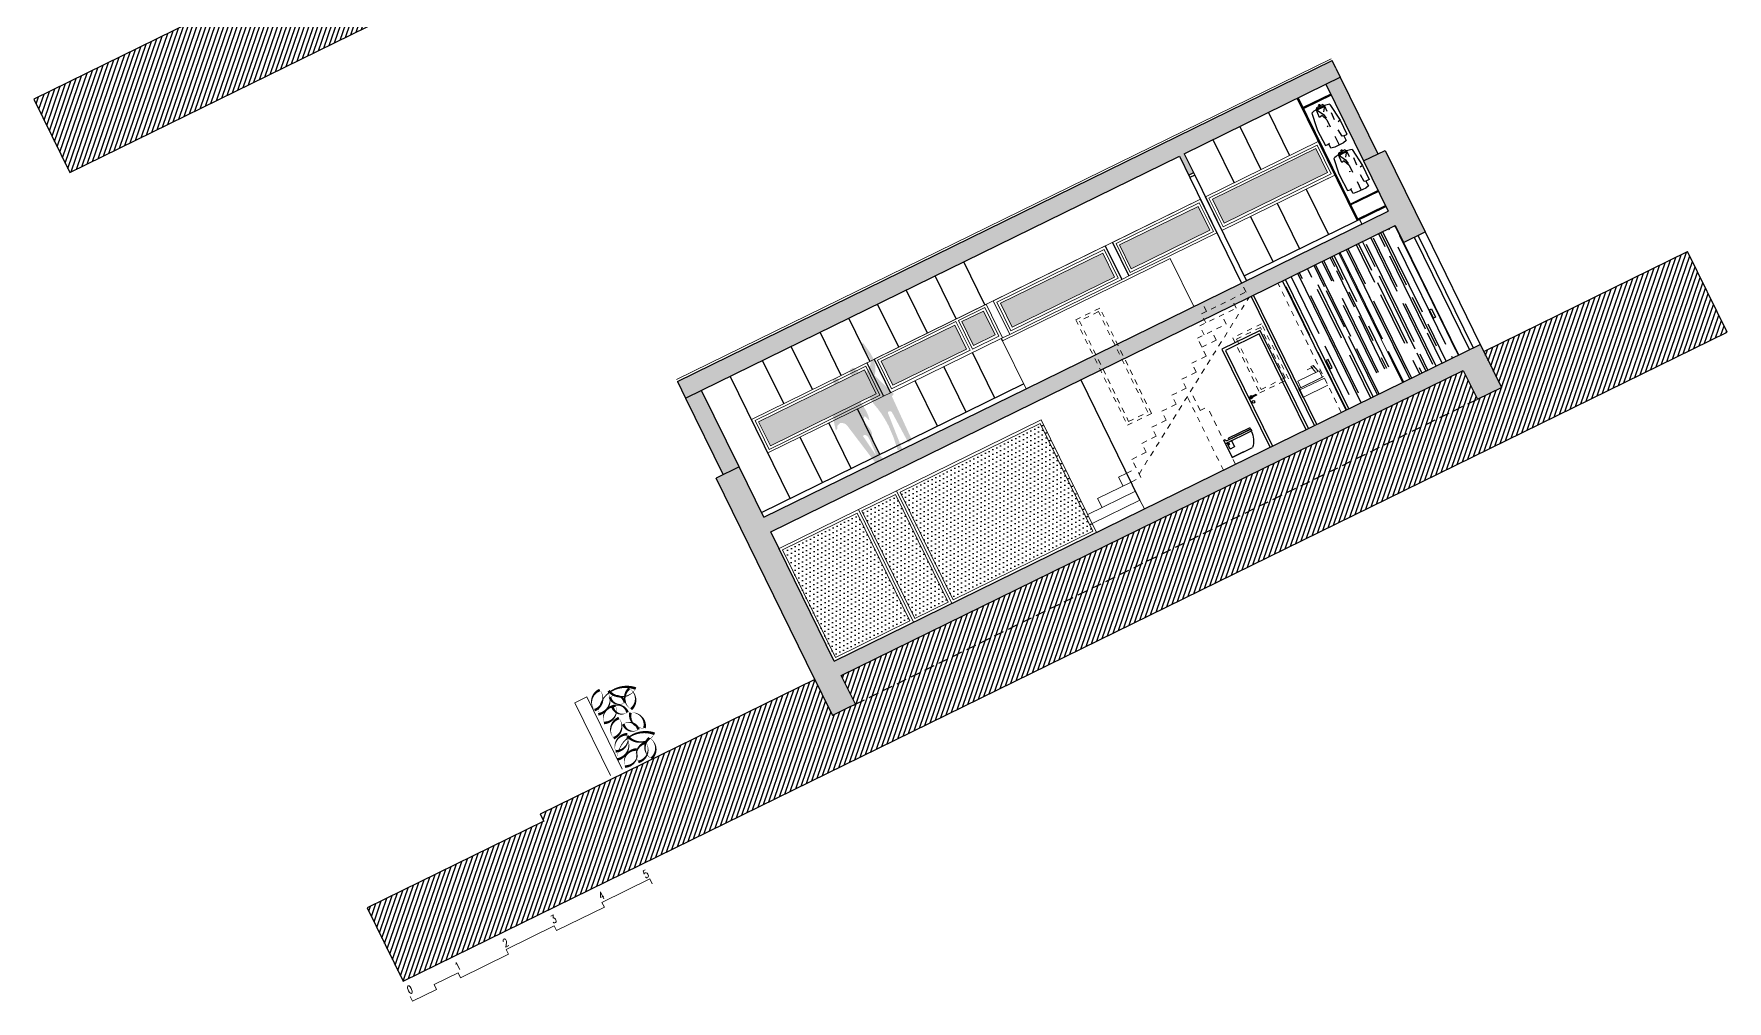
# Model space of a CAD drawing. Header units: millimetres. Extents: x 1754 to 2064, y 960 to 1845.
# Drawn here: x 2001.35 to 2033.08, y 1729.65 to 1747.78 of the extents above; entities that cross this region are included whole.
import ezdxf

# ---------------------------------------------------------------- set-up
doc = ezdxf.new("R2010")
doc.units = ezdxf.units.MM
doc.linetypes.add('DASHED', pattern=[19.05, 12.7, -6.35])
for name, color, linetype in [('dveře', 3, 'Continuous'), ('FIGURE_SAGOME', 252, 'Continuous'), ('koty', 3, 'Continuous'), ('okna', 4, 'Continuous'), ('SRAFA', 251, 'Continuous'), ('SRAFY', 3, 'Continuous'), ('STAFAZ', 252, 'Continuous'), ('zariz.predmety', 203, 'Continuous'), ('ZARIZOVAKY', 251, 'Continuous'), ('ZDIVO', 1, 'Continuous')]:
    doc.layers.add(name, color=color, linetype=linetype)
doc.layers.add('FLOATING-WINDOWS', color=2, linetype='Continuous', plot=False)
doc.styles.add('ROMANS', font='romans.shx', dxfattribs={"width": 0.7})
pattern_1 = [(71.114994, (1938.08568, 1884.87143), (-0.07510225, 0.025691293), [])]

# ---------------------------------------------------------------- blocks, each defined once
blk = doc.blocks.new('WC 540 Starck bok')
at = {"linetype": 'ByBlock'}
for p, q in [((51.087, 46.576), (51.087, 46.559)), ((51.087, 46.546), (51.087, 46.526)), ((51.092, 46.554), (51.527, 46.554)), ((51.092, 46.551), (51.585, 46.551)), ((51.527, 46.586), (51.097, 46.586)), ((51.097, 46.516), (51.635, 46.516)), ((51.502, 46.516), (51.6, 46.516)), ((51.502, 46.402), (51.502, 46.506)), ((51.512, 46.516), (51.59, 46.516)), ((51.59, 46.392), (51.512, 46.392)), ((51.537, 46.576), (51.537, 46.564)), ((51.563, 46.489), (51.594, 46.498)), ((51.563, 46.483), (51.563, 46.489)), ((51.563, 46.483), (51.563, 46.478)), ((51.563, 46.478), (51.594, 46.469)), ((51.594, 46.498), (51.6, 46.498)), ((51.594, 46.498), (51.594, 46.483)), ((51.594, 46.469), (51.594, 46.483)), ((51.594, 46.469), (51.6, 46.469)), ((51.6, 46.566), (51.6, 46.571)), ((51.6, 46.566), (51.6, 46.566)), ((51.6, 46.506), (51.6, 46.402)), ((51.615, 46.586), (51.635, 46.586)), ((51.635, 46.586), (51.615, 46.586)), ((51.635, 46.586), (51.635, 46.231)), ((51.635, 46.231), (51.209, 46.231)), ((51.395, 46.231), (51.635, 46.231))]:
    blk.add_line(p, q, dxfattribs=at)
for centre, radius, start, end in [((51.097, 46.576), 0.01, 90, 180), ((51.092, 46.559), 0.005, 180, 270), ((51.092, 46.546), 0.005, 90, 180), ((51.097, 46.526), 0.01, 180, 234.8913), ((51.085, 46.51), 0.01, 7.5181, 54.8913), ((51.492, 46.51), 0.397, 179.811, 224.6328), ((51.512, 46.506), 0.01, 90, 180), ((51.512, 46.402), 0.01, 180, 270), ((51.527, 46.576), 0.01, 0, 90), ((51.527, 46.564), 0.01, 270, 360), ((51.585, 46.566), 0.015, 270, 0), ((51.59, 46.506), 0.01, 360, 90), ((51.59, 46.402), 0.01, 270, 0), ((51.615, 46.571), 0.015, 90, 180)]:
    blk.add_arc(centre, radius, start, end, dxfattribs=at)

msp = doc.modelspace()

# ---------------------------------------------------------------- hatches: boundary and pattern name
at = {"layer": 'FIGURE_SAGOME', "linetype": 'Continuous'}
h = msp.add_hatch(color=256, dxfattribs=at)
h.paths.add_polyline_path([(2016.948, 1740.59), (2016.915, 1740.614), (2016.904, 1740.59), (2016.9, 1740.567), (2016.903, 1740.546), (2016.91, 1740.523), (2016.933, 1740.48), (2016.966, 1740.438), (2017.001, 1740.394), (2017.032, 1740.348), (2017.053, 1740.297), (2017.057, 1740.242), (2017.1, 1740.127), (2017.14, 1740.005), (2017.164, 1739.945), (2017.195, 1739.891), (2017.234, 1739.844), (2017.257, 1739.823), (2017.284, 1739.805), (2017.248, 1739.785), (2017.206, 1739.781), (2017.16, 1739.775), (2017.136, 1739.765), (2017.112, 1739.747), (2016.586, 1740.44), (2016.562, 1740.463), (2016.535, 1740.477), (2016.5, 1740.484), (2016.458, 1740.483), (2016.403, 1740.43), (2016.403, 1740.414), (2016.406, 1740.375), (2016.376, 1740.349), (2016.341, 1740.501), (2016.328, 1740.58), (2016.32, 1740.661), (2016.319, 1740.742), (2016.324, 1740.822), (2016.34, 1740.9), (2016.364, 1740.972), (2016.396, 1741.009), (2016.43, 1741.057), (2016.324, 1741.272), (2016.352, 1741.327), (2016.392, 1741.323), (2016.42, 1741.303), (2016.439, 1741.273), (2016.453, 1741.236), (2016.477, 1741.155), (2016.495, 1741.118), (2016.521, 1741.089), (2016.559, 1741.094), (2016.594, 1741.091), (2016.654, 1741.067), (2016.712, 1741.033), (2016.779, 1741.001), (2016.813, 1741.068), (2016.831, 1741.142), (2016.83, 1741.22), (2016.807, 1741.296), (2016.796, 1741.319), (2016.781, 1741.335), (2016.741, 1741.353), (2016.697, 1741.366), (2016.658, 1741.384), (2016.638, 1741.48), (2016.696, 1741.522), (2016.727, 1741.508), (2016.758, 1741.48), (2016.791, 1741.446), (2016.831, 1741.413), (2016.926, 1741.408), (2016.968, 1741.46), (2017.002, 1741.515), (2017.024, 1741.58), (2017.03, 1741.659), (2017.013, 1741.703), (2016.989, 1741.744), (2016.932, 1741.823), (2016.905, 1741.864), (2016.885, 1741.906), (2016.874, 1741.951), (2016.877, 1741.999), (2016.976, 1741.863), (2017.024, 1741.792), (2017.065, 1741.719), (2017.096, 1741.641), (2017.115, 1741.558), (2017.119, 1741.469), (2017.103, 1741.374), (2017.461, 1741.028), (2017.427, 1740.985), (2017.802, 1740.167), (2017.733, 1740.119), (2017.421, 1740.7), (2017.366, 1740.701), (2017.35, 1740.68), (2017.619, 1739.996), (2017.598, 1739.983), (2017.533, 1739.981), (2017.461, 1740.206), (2017.364, 1740.432), (2017.303, 1740.543), (2017.237, 1740.65), (2017.161, 1740.754), (2017.078, 1740.854), (2017.053, 1740.9), (2017.019, 1740.948), (2016.998, 1740.97), (2016.973, 1740.987), (2016.944, 1740.998), (2016.913, 1741), (2016.859, 1740.947), (2016.853, 1740.937), (2016.851, 1740.918), (2016.848, 1740.861), (2016.9, 1740.787), (2016.946, 1740.709), (2016.983, 1740.627), (2017.006, 1740.538), (2016.987, 1740.546), (2016.97, 1740.565)])
h.paths.add_polyline_path([(2016.929, 1740.259), (2016.957, 1740.247), (2016.982, 1740.221), (2017.024, 1740.146), (2017.05, 1740.081), (2017.079, 1740.017), (2017.106, 1739.952), (2017.13, 1739.877), (2016.886, 1740.238), (2016.902, 1740.26)], flags=16)
at = {"layer": 'SRAFA'}
h = msp.add_hatch(dxfattribs=at)
h.set_pattern_fill('AR-RROOF', color=256, scale=0.01, angle=90, style=0)
h.set_pattern_definition([(116.115, (1938.08568, 1884.87143), (-0.47403907, 0.38994922), [3.81, -0.508, 1.27, -0.254]), (116.115, (1937.82294, 1885.11886), (-0.19152854, -0.3767694), [0.762, -0.08382, 1.524, -0.1905]), (116.11499, (1937.83592, 1884.89043), (-0.73418876, 1.11105389), [2.032, -0.3556, 1.016, -0.254])])
h.paths.add_polyline_path([(2025.805, 1743.667), (2024.75, 1743.15), (2025.938, 1740.726), (2026.595, 1741.047), (2026.433, 1741.377), (2026.831, 1741.573)])
h.paths.add_polyline_path([(2025.603, 1741.676), (2025.679, 1741.521), (2025.641, 1741.502), (2025.565, 1741.657)], flags=16)
h.paths.add_polyline_path([(2026.86, 1744.184), (2025.805, 1743.667), (2026.993, 1741.243), (2028.048, 1741.76)])
h.paths.add_polyline_path([(2027.502, 1742.607), (2027.54, 1742.626), (2027.616, 1742.47), (2027.578, 1742.452)], flags=16)
h.paths.add_polyline_path([(2026.318, 1741.576), (2027.288, 1742.051), (2027.4, 1741.823), (2026.43, 1741.348)], flags=24)
at = {"layer": 'SRAFY'}
h = msp.add_hatch(dxfattribs=at)
h.set_pattern_fill('ANSI31', color=256, scale=0.025, style=0)
h.set_pattern_definition(pattern_1)
h.paths.add_polyline_path([(2001.347, 1746.554), (2002.022, 1745.178), (2026.834, 1757.342), (2026.094, 1758.852), (2022.248, 1756.966), (2022.534, 1756.383), (2022.085, 1756.163), (2021.821, 1756.701), (2018.072, 1754.864), (2018.336, 1754.325), (2017.887, 1754.105), (2017.535, 1754.823), (2014.952, 1753.557), (2015.436, 1752.569), (2014.989, 1752.35), (2014.725, 1752.889), (2008.938, 1750.052), (2009.202, 1749.513), (2008.753, 1749.293), (2008.357, 1750.101), (2004.634, 1748.165)])
h = msp.add_hatch(color=256, dxfattribs=at)
h.paths.add_polyline_path([(2025.676, 1747.279), (2013.408, 1741.265), (2013.562, 1740.951), (2022.815, 1745.487), (2022.991, 1745.128), (2023.081, 1745.172), (2022.904, 1745.531), (2025.561, 1746.833), (2025.83, 1746.965), (2025.747, 1747.136)])
h.paths.add_polyline_path([(2026.669, 1745.594), (2026.265, 1745.396), (2026.728, 1744.454), (2023.981, 1743.107), (2024.064, 1742.939), (2023.794, 1742.807), (2023.844, 1742.706), (2024.113, 1742.838), (2026.86, 1744.184), (2027.014, 1743.87), (2027.418, 1744.068)])
h.paths.add_polyline_path([(2023.239, 1742.743), (2021.652, 1741.965), (2021.784, 1741.696), (2023.278, 1742.428), (2023.228, 1742.529), (2023.321, 1742.575)], flags=17)
h.paths.add_polyline_path([(2021.203, 1741.745), (2019.941, 1741.126), (2015.026, 1738.717), (2014.563, 1739.66), (2014.132, 1739.448), (2015.981, 1735.677), (2016.311, 1735.004), (2016.651, 1735.17), (2016.742, 1735.215), (2016.478, 1735.754), (2024.386, 1739.631), (2028.135, 1741.468), (2028.399, 1740.93), (2028.848, 1741.15), (2028.518, 1741.823), (2028.452, 1741.958), (2023.805, 1739.68), (2016.346, 1736.023), (2015.312, 1738.133), (2015.158, 1738.448), (2020.073, 1740.857), (2021.335, 1741.476)])
h.paths.add_polyline_path([(2021.607, 1741.943), (2021.248, 1741.767), (2021.38, 1741.498), (2021.739, 1741.674)], flags=17)
h.paths.add_polyline_path([(2021.652, 1741.965), (2021.607, 1741.943), (2021.739, 1741.674), (2021.784, 1741.696)], flags=17)
h.paths.add_polyline_path([(2021.248, 1741.767), (2021.203, 1741.745), (2021.335, 1741.476), (2021.38, 1741.498)], flags=17)
for points in [[(2025.83, 1746.965), (2025.561, 1746.833), (2026.265, 1745.396), (2026.535, 1745.528)], [(2013.859, 1741.096), (2013.562, 1740.951), (2014.266, 1739.514), (2014.563, 1739.66)]]:
    msp.add_hatch(color=256, dxfattribs=at).paths.add_polyline_path(points)
h = msp.add_hatch(dxfattribs=at)
h.set_pattern_fill('DOTS', color=256, scale=0.05, style=0)
h.set_pattern_definition([(26.114994, (1938.08568, 1884.87143), (0.000697075, 0.08874121), [0, -0.079375])])
h.paths.add_polyline_path([(2016.914, 1741.481), (2014.929, 1740.507), (2015.149, 1740.058), (2017.135, 1741.032)])
h.paths.add_polyline_path([(2018.604, 1742.319), (2017.225, 1741.642), (2017.445, 1741.193), (2018.824, 1741.87)])
h.paths.add_polyline_path([(2019.143, 1742.583), (2018.739, 1742.385), (2018.959, 1741.936), (2019.363, 1742.134)])
h.paths.add_polyline_path([(2021.379, 1743.669), (2019.461, 1742.729), (2019.681, 1742.28), (2021.599, 1743.22)])
h.paths.add_polyline_path([(2023.165, 1744.545), (2021.694, 1743.823), (2021.914, 1743.374), (2023.385, 1744.096)])
h.paths.add_polyline_path([(2025.373, 1745.627), (2023.434, 1744.677), (2023.654, 1744.228), (2025.593, 1745.178)])
h.paths.add_polyline_path([(2017.81, 1741.299), (2017.614, 1741.698), (2017.816, 1741.797), (2018.012, 1741.398)], flags=25)
h = msp.add_hatch(dxfattribs=at)
h.set_pattern_fill('ANSI31', color=256, scale=0.025, style=0)
h.set_pattern_definition(pattern_1)
h.paths.add_polyline_path([(2032.339, 1743.696), (2028.518, 1741.823), (2028.848, 1741.15), (2028.399, 1740.93), (2016.742, 1735.215), (2016.651, 1735.17), (2016.311, 1735.004), (2015.981, 1735.677), (2010.838, 1733.156), (2010.904, 1733.021), (2007.593, 1731.398), (2008.267, 1730.023), (2033.079, 1742.186)])
h.paths.add_polyline_path([(2028.135, 1741.468), (2024.386, 1739.631), (2016.478, 1735.754), (2016.742, 1735.215), (2028.399, 1740.93)], flags=17)
h = msp.add_hatch(color=256, dxfattribs=at)
h.paths.add_polyline_path([(2023.981, 1743.107), (2023.239, 1742.743), (2023.321, 1742.575), (2024.064, 1742.939)])
h.paths.add_polyline_path([(2023.794, 1742.807), (2023.228, 1742.529), (2023.278, 1742.428), (2023.844, 1742.706)])
h = msp.add_hatch(dxfattribs=at)
h.set_pattern_fill('DOTS', color=256, scale=0.05, style=0)
h.set_pattern_definition([(26.115, (2074.123, 1711.8671), (0.07057472, -0.05380239), [0, -0.079375])])
h.paths.add_polyline_path([(2021.221, 1738.469), (2018.574, 1737.171), (2017.583, 1739.191), (2020.23, 1740.489)])
h.paths.add_polyline_path([(2018.484, 1737.127), (2017.855, 1736.819), (2016.865, 1738.839), (2017.494, 1739.147)])
h.paths.add_polyline_path([(2017.766, 1736.775), (2016.369, 1736.09), (2015.379, 1738.11), (2016.775, 1738.795)])

# ---------------------------------------------------------------- linework, layer by layer
at = {"layer": 'dveře'}
for p, q in [((2025.83, 1746.965), (2026.535, 1745.528)), ((2025.561, 1746.833), (2026.265, 1745.396)), ((2023.081, 1745.172), (2022.991, 1745.128)), ((2023.013, 1745.083), (2023.981, 1743.107)), ((2023.103, 1745.127), (2024.071, 1743.151)), ((2027.418, 1744.068), (2028.452, 1741.958)), ((2027.014, 1743.87), (2028.048, 1741.76)), ((2027.216, 1743.969), (2028.25, 1741.859)), ((2027.283, 1744.002), (2028.317, 1741.892)), ((2025.938, 1740.726), (2024.75, 1743.15)), ((2025.346, 1740.435), (2024.158, 1742.86)), ((2025.391, 1740.457), (2024.203, 1742.882)), ((2024.33, 1742.22), (2023.612, 1741.868)), ((2024.307, 1742.154), (2023.679, 1741.845)), ((2025.188, 1740.358), (2024.307, 1742.154)), ((2025.233, 1740.38), (2024.33, 1742.22)), ((2023.612, 1741.868), (2024.514, 1740.028)), ((2023.679, 1741.845), (2024.559, 1740.05)), ((2022.076, 1739.041), (2020.97, 1741.297)), ((2013.562, 1740.951), (2014.266, 1739.514)), ((2014.563, 1739.66), (2013.859, 1741.096))]:
    msp.add_line(p, q, dxfattribs=at)
msp.add_lwpolyline([(2024.155, 1740.975), (2024.155, 1740.975), (2024.254, 1741.024), (2024.262, 1741.008), (2024.163, 1740.959)], dxfattribs=at)
msp.add_circle((2024.201, 1740.881), 0.025, dxfattribs=at)
for radius, start, end in [(0.025, 47.1315, 5.0985), (0.00897, 116.115, 296.115)]:
    msp.add_arc((2024.159, 1740.967), radius, start, end, dxfattribs=at)
at = {"layer": 'FLOATING-WINDOWS'}
for points in [[(2001.347, 1746.554), (2002.022, 1745.178), (2026.834, 1757.342), (2026.094, 1758.852)], [(2007.593, 1731.398), (2008.267, 1730.023), (2033.079, 1742.186), (2032.339, 1743.696)]]:
    msp.add_lwpolyline(points, dxfattribs=at)
msp.add_lwpolyline([(2001.347, 1746.554), (2002.022, 1745.178), (2026.834, 1757.342), (2026.094, 1758.852), (2022.248, 1756.966), (2022.534, 1756.383), (2022.085, 1756.163), (2021.821, 1756.701), (2018.072, 1754.864), (2018.336, 1754.325), (2017.887, 1754.105), (2017.535, 1754.823), (2014.952, 1753.557), (2015.436, 1752.569), (2014.989, 1752.35), (2014.725, 1752.889), (2008.938, 1750.052), (2009.202, 1749.513), (2008.753, 1749.293), (2008.357, 1750.101), (2004.634, 1748.165)], close=True, dxfattribs=at)
at = {"layer": 'okna', "linetype": 'Continuous', "lineweight": 0}
for p, q in [((2013.393, 1741.297), (2025.661, 1747.311)), ((2025.277, 1744.912), (2025.727, 1745.132)), ((2014.795, 1740.553), (2023.211, 1744.679)), ((2019.5, 1742.024), (2022.643, 1743.565)), ((2023.083, 1742.667), (2022.643, 1743.565)), ((2021.733, 1743.175), (2021.868, 1743.241)), ((2019.501, 1742.08), (2019.635, 1742.146)), ((2019.941, 1741.126), (2019.5, 1742.024)), ((2017.268, 1740.986), (2017.403, 1741.052)), ((2021.283, 1739.07), (2021.911, 1739.378)), ((2021.676, 1739.471), (2021.829, 1739.546)), ((2021.758, 1739.303), (2021.676, 1739.471)), ((2021.096, 1738.769), (2021.994, 1739.21)), ((2021.178, 1738.601), (2022.076, 1739.041)), ((2021.365, 1738.901), (2021.283, 1739.07)), ((2022.159, 1738.873), (2022.076, 1739.041)), ((2011.487, 1735.24), (2011.712, 1735.35)), ((2012.156, 1733.876), (2011.487, 1735.24)), ((2011.712, 1735.35), (2012.375, 1733.996))]:
    msp.add_line(p, q, dxfattribs=at)
at = {"layer": 'okna', "linetype": 'DASHED', "lineweight": 0, "ltscale": 0.008}
for p, q in [((2024.064, 1742.939), (2023.981, 1743.107)), ((2025.848, 1740.682), (2024.66, 1743.106)), ((2022.06, 1739.528), (2024.121, 1742.842)), ((2023.228, 1742.529), (2024.064, 1742.939)), ((2023.321, 1742.575), (2023.239, 1742.743)), ((2023.877, 1742.638), (2023.794, 1742.807)), ((2023.195, 1742.304), (2023.877, 1742.638)), ((2023.311, 1742.361), (2023.228, 1742.529)), ((2023.69, 1742.338), (2023.607, 1742.506)), ((2023.151, 1742.074), (2023.69, 1742.338)), ((2023.278, 1742.136), (2023.195, 1742.304)), ((2023.503, 1742.038), (2023.421, 1742.206)), ((2023.316, 1741.737), (2023.151, 1742.074)), ((2023.234, 1741.906), (2023.503, 1742.038)), ((2023.047, 1741.605), (2023.316, 1741.737)), ((2023.129, 1741.437), (2023.047, 1741.605)), ((2022.86, 1741.305), (2023.129, 1741.437)), ((2022.943, 1741.136), (2022.86, 1741.305)), ((2022.486, 1740.704), (2022.756, 1740.836)), ((2022.673, 1741.004), (2022.943, 1741.136)), ((2022.756, 1740.836), (2022.673, 1741.004)), ((2023.64, 1739.599), (2022.963, 1740.98)), ((2023.202, 1740.721), (2023.026, 1741.081)), ((2022.3, 1740.404), (2022.569, 1740.536)), ((2022.569, 1740.536), (2022.486, 1740.704)), ((2023.202, 1740.721), (2023.337, 1740.787)), ((2023.865, 1739.709), (2023.337, 1740.787)), ((2022.113, 1740.103), (2022.382, 1740.235)), ((2022.382, 1740.235), (2022.3, 1740.404)), ((2021.926, 1739.803), (2022.195, 1739.935)), ((2022.195, 1739.935), (2022.113, 1740.103)), ((2021.829, 1739.546), (2022.008, 1739.634)), ((2022.091, 1739.466), (2021.926, 1739.803)), ((2021.911, 1739.378), (2022.091, 1739.466))]:
    msp.add_line(p, q, dxfattribs=at)
at = {"layer": 'okna', "linetype": 'Continuous', "lineweight": 0}
for points in [[(2023.609, 1744.094), (2025.727, 1745.132), (2025.418, 1745.761), (2023.301, 1744.723)], [(2025.418, 1745.761), (2023.301, 1744.723), (2023.609, 1744.094), (2025.727, 1745.132)], [(2025.396, 1745.694), (2023.368, 1744.7), (2023.632, 1744.161), (2025.66, 1745.155)], [(2025.373, 1745.627), (2023.434, 1744.677), (2023.654, 1744.228), (2025.593, 1745.178)], [(2021.868, 1743.241), (2023.519, 1744.05), (2023.211, 1744.679), (2021.56, 1743.869)], [(2021.891, 1743.308), (2023.452, 1744.073), (2023.188, 1744.612), (2021.627, 1743.846)], [(2021.914, 1743.374), (2023.385, 1744.096), (2023.165, 1744.545), (2021.694, 1743.823)], [(2019.635, 1742.146), (2021.733, 1743.175), (2021.425, 1743.803), (2019.327, 1742.775)], [(2019.658, 1742.213), (2021.666, 1743.197), (2021.402, 1743.736), (2019.394, 1742.752)], [(2019.681, 1742.28), (2021.599, 1743.22), (2021.379, 1743.669), (2019.461, 1742.729)], [(2017.403, 1741.052), (2019.501, 1742.08), (2019.193, 1742.709), (2017.095, 1741.68)], [(2018.936, 1741.869), (2019.43, 1742.111), (2019.166, 1742.65), (2018.672, 1742.408)], [(2018.959, 1741.936), (2019.363, 1742.134), (2019.143, 1742.583), (2018.739, 1742.385)], [(2017.422, 1741.127), (2018.891, 1741.847), (2018.627, 1742.386), (2017.158, 1741.665)], [(2017.445, 1741.193), (2018.824, 1741.87), (2018.604, 1742.319), (2017.225, 1741.642)], [(2015.126, 1739.991), (2017.201, 1741.009), (2016.937, 1741.547), (2014.862, 1740.53)], [(2015.149, 1740.058), (2017.135, 1741.032), (2016.914, 1741.481), (2014.929, 1740.507)], [(2020.227, 1740.543), (2017.516, 1739.214), (2018.551, 1737.104), (2021.261, 1738.433)], [(2020.204, 1740.476), (2017.583, 1739.191), (2018.574, 1737.171), (2021.194, 1738.456)], [(2017.833, 1736.752), (2018.551, 1737.104), (2017.516, 1739.214), (2016.798, 1738.862)], [(2017.855, 1736.819), (2018.484, 1737.127), (2017.494, 1739.147), (2016.865, 1738.839)], [(2016.798, 1738.862), (2015.312, 1738.133), (2016.346, 1736.023), (2017.833, 1736.752)], [(2016.775, 1738.795), (2015.379, 1738.11), (2016.369, 1736.09), (2017.766, 1736.775)]]:
    msp.add_lwpolyline(points, close=True, dxfattribs=at)
at = {"layer": 'okna', "linetype": 'DASHED', "lineweight": 0, "ltscale": 0.008}
for points in [[(2021.841, 1740.443), (2022.29, 1740.663), (2021.322, 1742.639), (2020.873, 1742.419)], [(2021.864, 1740.51), (2022.223, 1740.686), (2021.299, 1742.572), (2020.94, 1742.396)], [(2024.323, 1741.047), (2024.861, 1741.311), (2024.355, 1742.344), (2023.817, 1742.08)], [(2024.346, 1741.114), (2024.795, 1741.334), (2024.332, 1742.277), (2023.883, 1742.057)]]:
    msp.add_lwpolyline(points, close=True, dxfattribs=at)
at = {"layer": 'okna', "linetype": 'Continuous', "lineweight": 0}
msp.add_lwpolyline([(2016.477, 1741.378), (2014.795, 1740.553), (2015.103, 1739.925), (2017.268, 1740.986), (2016.96, 1741.614)], dxfattribs=at)
at = {"layer": 'SRAFA'}
for p, q in [((2025.022, 1746.569), (2026.145, 1744.279)), ((2025.04, 1746.578), (2026.163, 1744.288)), ((2024.484, 1746.305), (2024.88, 1745.497)), ((2023.945, 1746.041), (2024.341, 1745.233)), ((2023.448, 1745.785), (2023.839, 1744.987)), ((2025.188, 1744.868), (2025.606, 1744.015)), ((2024.027, 1743.241), (2026.683, 1744.543)), ((2024.147, 1744.358), (2024.57, 1743.496)), ((2024.649, 1744.604), (2025.067, 1743.751)), ((2026.154, 1744.306), (2026.675, 1744.561)), ((2019.17, 1742.698), (2018.774, 1743.506)), ((2018.631, 1742.434), (2018.235, 1743.242)), ((2018.093, 1742.17), (2017.697, 1742.978)), ((2017.015, 1741.641), (2016.619, 1742.449)), ((2017.554, 1741.905), (2017.158, 1742.714)), ((2016.476, 1741.377), (2016.08, 1742.185)), ((2015.938, 1741.113), (2015.542, 1741.921)), ((2019.358, 1740.952), (2018.94, 1741.805)), ((2019.5, 1742.024), (2019.478, 1742.069)), ((2015.399, 1740.849), (2015.003, 1741.657)), ((2018.819, 1740.688), (2018.401, 1741.541)), ((2015.521, 1739.071), (2014.399, 1741.361)), ((2014.982, 1738.807), (2019.896, 1741.216)), ((2018.28, 1740.424), (2017.862, 1741.277)), ((2017.203, 1739.896), (2016.785, 1740.749)), ((2016.125, 1739.367), (2015.707, 1740.221)), ((2016.664, 1739.632), (2016.246, 1740.485))]:
    msp.add_line(p, q, dxfattribs=at)
for points in [[(2027.502, 1742.607), (2027.54, 1742.626), (2027.616, 1742.47), (2027.578, 1742.452)], [(2025.603, 1741.676), (2025.565, 1741.657), (2025.641, 1741.502), (2025.679, 1741.521)]]:
    msp.add_lwpolyline(points, close=True, dxfattribs=at)
at = {"layer": 'SRAFY'}
for p, q in [((2028.518, 1741.823), (2028.848, 1741.15)), ((2024.386, 1739.631), (2028.135, 1741.468)), ((2028.135, 1741.468), (2028.399, 1740.93)), ((2028.399, 1740.93), (2028.848, 1741.15)), ((2016.478, 1735.754), (2024.386, 1739.631)), ((2015.914, 1735.812), (2016.311, 1735.004)), ((2016.742, 1735.215), (2016.478, 1735.754)), ((2016.651, 1735.17), (2016.311, 1735.004)), ((2016.651, 1735.17), (2016.742, 1735.215))]:
    msp.add_line(p, q, dxfattribs=at)
at = {"layer": 'SRAFY', "linetype": 'DASHED', "ltscale": 0.015}
msp.add_line((2016.742, 1735.215), (2028.399, 1740.93), dxfattribs=at)
at = {"layer": 'SRAFY', "linetype": 'Continuous', "lineweight": 0}
for p, q in [((2011.994, 1731.5), (2012.892, 1731.94)), ((2012.892, 1731.94), (2012.936, 1731.85)), ((2011.14, 1730.97), (2012.038, 1731.41)), ((2012.038, 1731.41), (2011.994, 1731.5)), ((2010.198, 1730.619), (2011.096, 1731.059)), ((2011.096, 1731.059), (2011.14, 1730.97)), ((2009.344, 1730.089), (2010.242, 1730.529)), ((2010.242, 1730.529), (2010.198, 1730.619)), ((2008.851, 1729.959), (2009.3, 1730.179)), ((2009.3, 1730.179), (2009.344, 1730.089)), ((2008.402, 1729.739), (2008.446, 1729.649)), ((2008.446, 1729.649), (2008.895, 1729.869)), ((2008.895, 1729.869), (2008.851, 1729.959))]:
    msp.add_line(p, q, dxfattribs=at)
at = {"layer": 'STAFAZ', "ltscale": 0.8}
for p, q in [((2025.295, 1746.292), (2025.381, 1746.023)), ((2025.383, 1746.393), (2025.38, 1746.359)), ((2025.44, 1746.213), (2025.38, 1746.359)), ((2025.38, 1746.359), (2025.513, 1746.268)), ((2025.5, 1746.451), (2025.383, 1746.393)), ((2025.488, 1746.247), (2025.44, 1746.213)), ((2025.446, 1746.427), (2025.457, 1746.402)), ((2025.488, 1746.247), (2025.578, 1746.166)), ((2025.5, 1746.451), (2025.531, 1746.432)), ((2025.531, 1746.432), (2025.513, 1746.314)), ((2025.513, 1746.268), (2025.563, 1746.195)), ((2025.531, 1746.432), (2025.579, 1746.327)), ((2025.635, 1746.457), (2025.828, 1746.16)), ((2025.661, 1746.307), (2025.718, 1746.174)), ((2025.381, 1746.023), (2025.403, 1745.968)), ((2025.403, 1745.968), (2025.552, 1745.688)), ((2025.578, 1746.166), (2025.643, 1746.033)), ((2025.604, 1746.048), (2025.581, 1746.037)), ((2025.828, 1746.16), (2025.788, 1746.127)), ((2025.862, 1745.858), (2025.791, 1745.981)), ((2025.828, 1746.16), (2025.952, 1745.897)), ((2025.552, 1745.688), (2025.599, 1745.703)), ((2025.599, 1745.703), (2025.626, 1745.73)), ((2025.653, 1745.635), (2025.613, 1745.717)), ((2025.725, 1745.656), (2025.653, 1745.635)), ((2025.89, 1745.737), (2025.725, 1745.656)), ((2025.729, 1745.86), (2025.808, 1745.697)), ((2025.916, 1745.602), (2025.799, 1745.545)), ((2025.894, 1745.865), (2025.862, 1745.858)), ((2025.942, 1745.779), (2025.89, 1745.737)), ((2025.933, 1745.881), (2025.894, 1745.865)), ((2025.894, 1745.865), (2025.942, 1745.779)), ((2025.916, 1745.602), (2025.947, 1745.584)), ((2025.952, 1745.897), (2025.933, 1745.881)), ((2026.051, 1745.609), (2026.244, 1745.311)), ((2025.711, 1745.444), (2025.797, 1745.174)), ((2025.799, 1745.545), (2025.796, 1745.51)), ((2025.856, 1745.364), (2025.796, 1745.51)), ((2025.796, 1745.51), (2025.929, 1745.42)), ((2025.904, 1745.399), (2025.856, 1745.364)), ((2025.861, 1745.579), (2025.873, 1745.554)), ((2025.904, 1745.399), (2025.994, 1745.318)), ((2025.947, 1745.584), (2025.929, 1745.466)), ((2025.929, 1745.42), (2025.978, 1745.347)), ((2025.947, 1745.584), (2025.995, 1745.479)), ((2025.994, 1745.318), (2026.059, 1745.185)), ((2026.077, 1745.459), (2026.134, 1745.326)), ((2026.244, 1745.311), (2026.204, 1745.279)), ((2026.244, 1745.311), (2026.368, 1745.049)), ((2025.797, 1745.174), (2025.819, 1745.12)), ((2025.819, 1745.12), (2025.968, 1744.84)), ((2026.019, 1745.199), (2025.997, 1745.189)), ((2026.144, 1745.011), (2026.224, 1744.849)), ((2026.278, 1745.009), (2026.207, 1745.133)), ((2026.31, 1745.017), (2026.278, 1745.009)), ((2026.349, 1745.033), (2026.31, 1745.017)), ((2026.31, 1745.017), (2026.358, 1744.931)), ((2026.368, 1745.049), (2026.349, 1745.033)), ((2025.968, 1744.84), (2026.015, 1744.855)), ((2026.015, 1744.855), (2026.042, 1744.881)), ((2026.069, 1744.787), (2026.029, 1744.869)), ((2026.14, 1744.808), (2026.069, 1744.787)), ((2026.306, 1744.889), (2026.14, 1744.808)), ((2026.358, 1744.931), (2026.306, 1744.889))]:
    msp.add_line(p, q, dxfattribs=at)
at = {"layer": 'STAFAZ'}
for p, q in [((2023.207, 1744.686), (2023.519, 1744.05)), ((2023.297, 1744.73), (2023.609, 1744.094)), ((2026.19, 1744.301), (2026.234, 1744.211)), ((2021.425, 1743.803), (2021.733, 1743.175)), ((2021.56, 1743.869), (2021.868, 1743.241)), ((2016.96, 1741.614), (2017.268, 1740.986)), ((2017.095, 1741.68), (2017.403, 1741.052))]:
    msp.add_line(p, q, dxfattribs=at)
at = {"layer": 'STAFAZ', "ltscale": 0.8}
for centre in [(2025.439, 1746.441), (2025.855, 1745.592)]:
    msp.add_circle(centre, 0.015, dxfattribs=at)
for centre, radius, start, end in [((2025.735, 1745.819), 0.646, 123.3056, 132.8673), ((2025.735, 1745.819), 0.646, 108.3293, 123.3056), ((2025.735, 1745.819), 0.626, 109.2674, 122.5497), ((2025.735, 1745.819), 0.646, 98.8443, 108.3293), ((2026.15, 1744.971), 0.646, 98.8443, 108.3293), ((2026.15, 1744.971), 0.646, 123.3056, 132.8673), ((2026.15, 1744.971), 0.646, 108.3293, 123.3056), ((2026.15, 1744.971), 0.626, 109.2674, 122.5497)]:
    msp.add_arc(centre, radius, start, end, dxfattribs=at)
at = {"layer": 'zariz.predmety', "color": 253, "linetype": 'Continuous', "ltscale": 0.001}
for points in [[(2011.855, 1735.103, 0, 0, -0.520567), (2011.855, 1735.103, 0, 0.05, -0.520567), (2011.953, 1735.479, 0, 0.05, -0.520567), (2011.855, 1735.103, 0.05, 0.05, 0)], [(2012.628, 1735.507, 0, 0, -0.520567), (2012.628, 1735.507, 0, 0.05, -0.520567), (2012.118, 1735.466, 0, 0.05, -0.520567), (2012.105, 1735.437, 0, 0.05, -0.520567), (2011.925, 1735.024, 0, 0.05, -0.520567), (2012.628, 1735.507, 0.05, 0.05, 0)], [(2012.505, 1735.508, 0, 0, -0.520567), (2012.505, 1735.508, 0, 0.05, -0.520567), (2012.54, 1735.121, 0, 0.05, -0.520567), (2012.505, 1735.508, 0.05, 0.05, 0)], [(2012.252, 1735.184, 0, 0, -0.520567), (2012.252, 1735.184, 0, 0.05, -0.520567), (2012.031, 1734.864, 0, 0.05, -0.520567), (2012.252, 1735.184, 0.05, 0.05, 0)], [(2012.144, 1735.347, 0, 0, -0.520567), (2012.144, 1735.347, 0, 0.05, -0.520567), (2012.424, 1735.243, 0, 0.05, -0.520567), (2012.144, 1735.347, 0.05, 0.05, 0)], [(2012.191, 1735.164, 0, 0, -0.520567), (2012.191, 1735.164, 0, 0.05, -0.520567), (2012.471, 1735.06, 0, 0.05, -0.520567), (2012.191, 1735.164, 0.05, 0.05, 0)], [(2012.212, 1734.578, 0, 0, -0.520567), (2012.212, 1734.578, 0, 0.05, -0.520567), (2012.31, 1734.954, 0, 0.05, -0.520567), (2012.212, 1734.578, 0.05, 0.05, 0)], [(2012.396, 1734.842, 0, 0, -0.520567), (2012.396, 1734.842, 0, 0.05, -0.520567), (2012.676, 1734.739, 0, 0.05, -0.520567), (2012.396, 1734.842, 0.05, 0.05, 0)], [(2012.528, 1735.055, 0, 0, -0.520567), (2012.528, 1735.055, 0, 0.05, -0.520567), (2012.79, 1734.767, 0, 0.05, -0.520567), (2012.528, 1735.055, 0.05, 0.05, 0)], [(2012.471, 1734.652, 0, 0, -0.520567), (2012.471, 1734.652, 0, 0.05, -0.520567), (2012.25, 1734.332, 0, 0.05, -0.520567), (2012.471, 1734.652, 0.05, 0.05, 0)], [(2012.98, 1734.659, 0, 0, -0.520567), (2012.98, 1734.659, 0, 0.05, -0.520567), (2012.471, 1734.618, 0, 0.05, -0.520567), (2012.458, 1734.589, 0, 0.05, -0.520567), (2012.278, 1734.177, 0, 0.05, -0.520567), (2012.98, 1734.659, 0.05, 0.05, 0)], [(2012.675, 1734.133, 0, 0, -0.520567), (2012.675, 1734.133, 0, 0.05, -0.520567), (2012.819, 1734.495, 0, 0.05, -0.520567), (2012.675, 1734.133, 0.05, 0.05, 0)], [(2012.883, 1734.583, 0, 0, -0.520567), (2012.883, 1734.583, 0, 0.05, -0.520567), (2012.918, 1734.196, 0, 0.05, -0.520567), (2012.883, 1734.583, 0.05, 0.05, 0)], [(2012.645, 1734.366, 0, 0, -0.520567), (2012.645, 1734.366, 0, 0.05, -0.520567), (2012.424, 1734.046, 0, 0.05, -0.520567), (2012.645, 1734.366, 0.05, 0.05, 0)]]:
    msp.add_lwpolyline(points, format="xyseb", close=True, dxfattribs=at)
at = {"layer": 'ZARIZOVAKY'}
for p, q in [((2025.651, 1746.649), (2025.135, 1746.396)), ((2025.66, 1746.631), (2025.144, 1746.378)), ((2026.537, 1744.843), (2026.021, 1744.589)), ((2026.546, 1744.825), (2026.029, 1744.572))]:
    msp.add_line(p, q, dxfattribs=at)
at = {"layer": 'ZARIZOVAKY', "linetype": 'Continuous', "lineweight": 0}
for p, q in [((2025.805, 1743.667), (2026.993, 1741.243)), ((2025.208, 1741.478), (2025.341, 1741.543)), ((2025.279, 1741.542), (2025.324, 1741.564)), ((2025.37, 1741.433), (2025.279, 1741.542)), ((2025.324, 1741.564), (2025.415, 1741.455)), ((2025.046, 1741.124), (2025.518, 1741.355)), ((2025.06, 1741.097), (2025.532, 1741.328)), ((2025.126, 1740.962), (2025.598, 1741.193)), ((2025.046, 1741.124), (2025.126, 1740.962))]:
    msp.add_line(p, q, dxfattribs=at)
msp.add_lwpolyline([(2025.091, 1741.146), (2025.495, 1741.344), (2025.436, 1741.465), (2025.032, 1741.267)], close=True, dxfattribs=at)
at = {"layer": 'ZDIVO'}
for p, q in [((2004.634, 1748.165), (2001.347, 1746.554)), ((2013.407, 1741.265), (2025.676, 1747.279)), ((2013.407, 1741.265), (2025.676, 1747.279)), ((2025.747, 1747.136), (2025.676, 1747.279)), ((2025.561, 1746.833), (2025.83, 1746.965)), ((2025.747, 1747.136), (2025.83, 1746.965)), ((2022.904, 1745.531), (2025.561, 1746.833)), ((2026.265, 1745.396), (2026.669, 1745.594)), ((2026.669, 1745.594), (2027.418, 1744.068)), ((2013.562, 1740.951), (2022.815, 1745.487)), ((2022.815, 1745.487), (2023.013, 1745.083)), ((2022.904, 1745.531), (2023.103, 1745.127)), ((2026.265, 1745.396), (2026.728, 1744.454)), ((2023.103, 1745.127), (2023.013, 1745.083)), ((2023.981, 1743.107), (2026.728, 1744.454)), ((2024.113, 1742.838), (2026.86, 1744.184)), ((2026.86, 1744.184), (2027.014, 1743.87)), ((2027.014, 1743.87), (2027.418, 1744.068)), ((2028.518, 1741.823), (2032.339, 1743.696)), ((2019.941, 1741.126), (2023.981, 1743.107)), ((2020.073, 1740.857), (2024.113, 1742.838)), ((2023.805, 1739.68), (2028.452, 1741.958)), ((2028.452, 1741.958), (2028.518, 1741.823)), ((2013.408, 1741.265), (2013.562, 1740.951)), ((2015.026, 1738.717), (2019.941, 1741.126)), ((2015.158, 1738.448), (2020.073, 1740.857)), ((2014.563, 1739.66), (2014.131, 1739.448)), ((2015.026, 1738.717), (2014.563, 1739.66)), ((2016.346, 1736.023), (2023.805, 1739.68)), ((2015.981, 1735.677), (2014.132, 1739.448)), ((2016.346, 1736.023), (2015.158, 1738.448)), ((2015.981, 1735.677), (2010.838, 1733.156)), ((2010.904, 1733.021), (2007.593, 1731.398)), ((2010.838, 1733.156), (2010.904, 1733.021))]:
    msp.add_line(p, q, dxfattribs=at)

# ---------------------------------------------------------------- block references
at = {"layer": 'ZARIZOVAKY', "linetype": 'Continuous', "lineweight": 0, "xscale": -1, "rotation": 26.11499352208214}
msp.add_blockref('WC 540 Starck bok', (2090.515, 1721.056), dxfattribs=at)

# ---------------------------------------------------------------- texts
at = {"layer": 'koty', "linetype": 'Continuous', "lineweight": 0, "char_height": 0.15, "width": 1.66419, "attachment_point": 1, "rotation": 26.115, "style": 'ROMANS'}
for s, insert in [('5', (2012.743, 1732.08)), ('4', (2011.912, 1731.673)), ('3', (2011.014, 1731.233)), ('2', (2010.116, 1730.792)), ('1', (2009.218, 1730.352)), ('0', (2008.32, 1729.912))]:
    msp.add_mtext(s, dxfattribs=dict(at, insert=insert))

doc.saveas('drawing.dxf')
